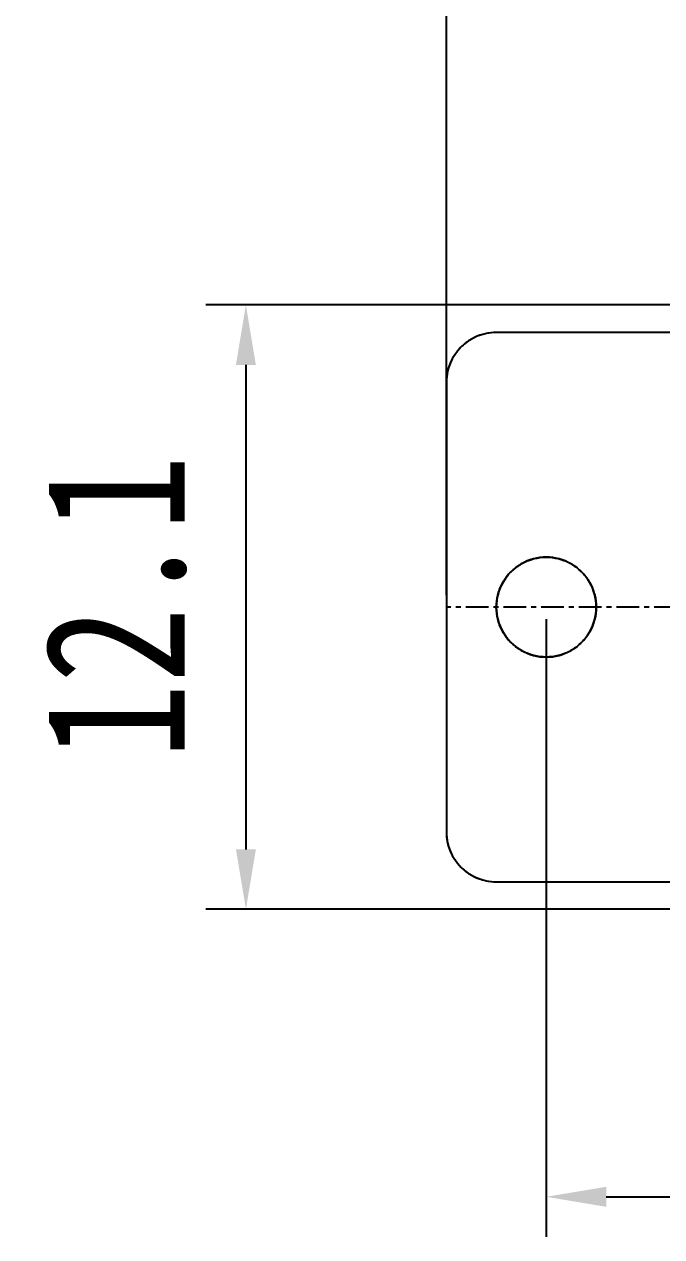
# Model space of a CAD drawing. Header units: inches. Extents: x 759 to 899, y 139 to 233.
# Drawn here: x 791.22 to 803.98, y 194.9 to 219.18 of the extents above; entities that cross this region are included whole.
import ezdxf

# ---------------------------------------------------------------- set-up
doc = ezdxf.new("R2010")
doc.units = ezdxf.units.IN
doc.header["$LTSCALE"] = 1.21
doc.header["$MEASUREMENT"] = 0
doc.header["$PDMODE"] = 3
doc.header["$PDSIZE"] = 0.3125
doc.linetypes.add('CENTER', pattern=[0.6, 0.375, -0.075, 0.075, -0.075])
doc.layers.get('0').update_dxf_attribs({"linetype": 'CONTINUOUS'})
doc.layers.get('Defpoints').update_dxf_attribs({"linetype": 'CONTINUOUS'})
doc.styles.get("Standard").update_dxf_attribs({"font": 'txt', "width": 0.8})
doc.dimstyles.new('lqq', dxfattribs={"dimscale": 0.8, "dimtxt": 3.5, "dimasz": 1.5, "dimexe": 1, "dimexo": 0.3, "dimgap": 1.5, "dimtad": 1, "dimtoh": 1, "dimdsep": 46, "dimtxsty": 'Standard', "dimcen": 2.5, "dimclrd": 4, "dimclre": 4, "dimclrt": 3, "dimazin": 2, "dimtfac": 0.714286, "dimtmove": 0, "dimatfit": 3, "dimfxl": 1, "dimtolj": 1, "dimtzin": 0, "dimlwd": -1, "dimlwe": -1, "dimarcsym": 0})

# ---------------------------------------------------------------- blocks, each defined once
blk = doc.blocks.new('*D0')
at = {"color": 4}
for p, q in [((799.668, 207.743), (799.668, 220.918)), ((832.168, 207.743), (832.168, 220.918)), ((800.868, 220.118), (830.968, 220.118))]:
    blk.add_line(p, q, dxfattribs=at)
for points in [[(800.868, 220.318), (800.868, 219.918), (799.668, 220.118)], [(830.968, 219.918), (830.968, 220.318), (832.168, 220.118)]]:
    blk.add_solid(points, dxfattribs=at)
at = {"layer": 'Defpoints', "color": 0}
for p in [(832.168, 220.118), (799.668, 207.503), (832.168, 207.503)]:
    blk.add_point(p, dxfattribs=at)
at = {"color": 3, "insert": (816.263, 222.718), "char_height": 2.8, "attachment_point": 5}
blk.add_mtext('\\A1;32.5', dxfattribs=at)
blk = doc.blocks.new('*D2')
at = {"color": 4}
for p, q in [((804.527, 213.554), (794.855, 213.554)), ((795.655, 212.354), (795.655, 202.653)), ((804.527, 201.453), (794.855, 201.453))]:
    blk.add_line(p, q, dxfattribs=at)
for points in [[(795.855, 212.354), (795.455, 212.354), (795.655, 213.554)], [(795.455, 202.653), (795.855, 202.653), (795.655, 201.453)]]:
    blk.add_solid(points, dxfattribs=at)
at = {"layer": 'Defpoints', "color": 0}
for p in [(804.767, 213.554), (795.655, 201.453), (804.767, 201.453)]:
    blk.add_point(p, dxfattribs=at)
at = {"color": 3, "insert": (793.055, 207.503), "char_height": 2.8, "attachment_point": 5, "rotation": 90}
blk.add_mtext('\\A1;12.1', dxfattribs=at)
blk = doc.blocks.new('*D4')
at = {"color": 4}
for p, q in [((801.668, 207.263), (801.668, 194.895)), ((830.168, 207.263), (830.168, 194.895)), ((802.868, 195.695), (828.968, 195.695))]:
    blk.add_line(p, q, dxfattribs=at)
for points in [[(802.868, 195.895), (802.868, 195.495), (801.668, 195.695)], [(828.968, 195.495), (828.968, 195.895), (830.168, 195.695)]]:
    blk.add_solid(points, dxfattribs=at)
at = {"layer": 'Defpoints', "color": 0}
for p in [(801.668, 207.503), (830.168, 207.503), (830.168, 195.695)]:
    blk.add_point(p, dxfattribs=at)
at = {"color": 3, "insert": (815.918, 198.295), "char_height": 2.8, "attachment_point": 5}
blk.add_mtext('\\A1;28.5', dxfattribs=at)

msp = doc.modelspace()

# ---------------------------------------------------------------- linework, layer by layer
at = {"color": 0, "linetype": 'Continuous'}
for p, q in [((804.307, 213.003), (800.668, 213.003)), ((799.668, 212.003), (799.668, 203.003)), ((800.668, 202.003), (804.307, 202.003))]:
    msp.add_line(p, q, dxfattribs=at)
at = {"color": 1, "linetype": 'CENTER'}
msp.add_line((832.168, 207.503), (799.668, 207.503), dxfattribs=at)
at = {"color": 0, "linetype": 'Continuous'}
for centre, start, end in [((800.668, 212.003), 89.9994, 180.0006), ((801.668, 207.503), 359.9997, 180.0003), ((801.668, 207.503), 179.9998, 0.0002), ((800.668, 203.003), 179.9994, 270.0006)]:
    msp.add_arc(centre, 1, start, end, dxfattribs=at)
for points, start_tangent, end_tangent in [([(800.668, 213.003), (800.444, 212.978), (800.233, 212.904), (800.044, 212.785), (799.886, 212.627), (799.767, 212.438), (799.693, 212.227), (799.668, 212.003)], (-0.999993, -0.003837), (-0.003837, -0.999993)), ([(800.668, 207.503), (800.697, 207.744), (800.783, 207.97), (800.921, 208.168), (801.101, 208.327), (801.314, 208.439), (801.547, 208.496), (801.788, 208.496), (802.022, 208.439), (802.235, 208.327), (802.415, 208.168), (802.552, 207.97), (802.638, 207.744), (802.668, 207.503)], (0.00467, 0.999989), (0.00467, -0.999989)), ([(802.668, 207.503), (802.638, 207.262), (802.552, 207.037), (802.415, 206.839), (802.235, 206.68), (802.022, 206.568), (801.788, 206.511), (801.547, 206.511), (801.314, 206.568), (801.101, 206.68), (800.921, 206.839), (800.783, 207.037), (800.697, 207.262), (800.668, 207.503)], (-0.00467, -0.999989), (-0.00467, 0.999989)), ([(799.668, 203.003), (799.693, 202.78), (799.767, 202.568), (799.886, 202.379), (800.044, 202.222), (800.233, 202.103), (800.444, 202.029), (800.668, 202.003)], (0.003837, -0.999993), (0.999993, -0.003837))]:
    msp.add_spline(points, degree=3, dxfattribs=dict(at, start_tangent=start_tangent, end_tangent=end_tangent))

# ---------------------------------------------------------------- dimensions: what is measured, and where the dimension line sits
dim = msp.add_linear_dim(base=(832.168, 220.118), p1=(799.668, 207.503), p2=(832.168, 207.503), dimstyle='lqq')
dim.commit()
dim.dimension.update_dxf_attribs({"geometry": '*D0', "text_midpoint": (816.263, 220.118), "dimtype": 160})
dim = msp.add_linear_dim(base=(795.655, 201.453), p1=(804.767, 213.554), p2=(804.767, 201.453), angle=90, dimstyle='lqq')
dim.commit()
dim.dimension.update_dxf_attribs({"geometry": '*D2', "text_midpoint": (793.055, 207.503)})
dim = msp.add_linear_dim(base=(830.168, 195.695), p1=(801.668, 207.503), p2=(830.168, 207.503), dimstyle='lqq')
dim.commit()
dim.dimension.update_dxf_attribs({"geometry": '*D4', "text_midpoint": (815.918, 198.295)})

doc.saveas('drawing.dxf')
